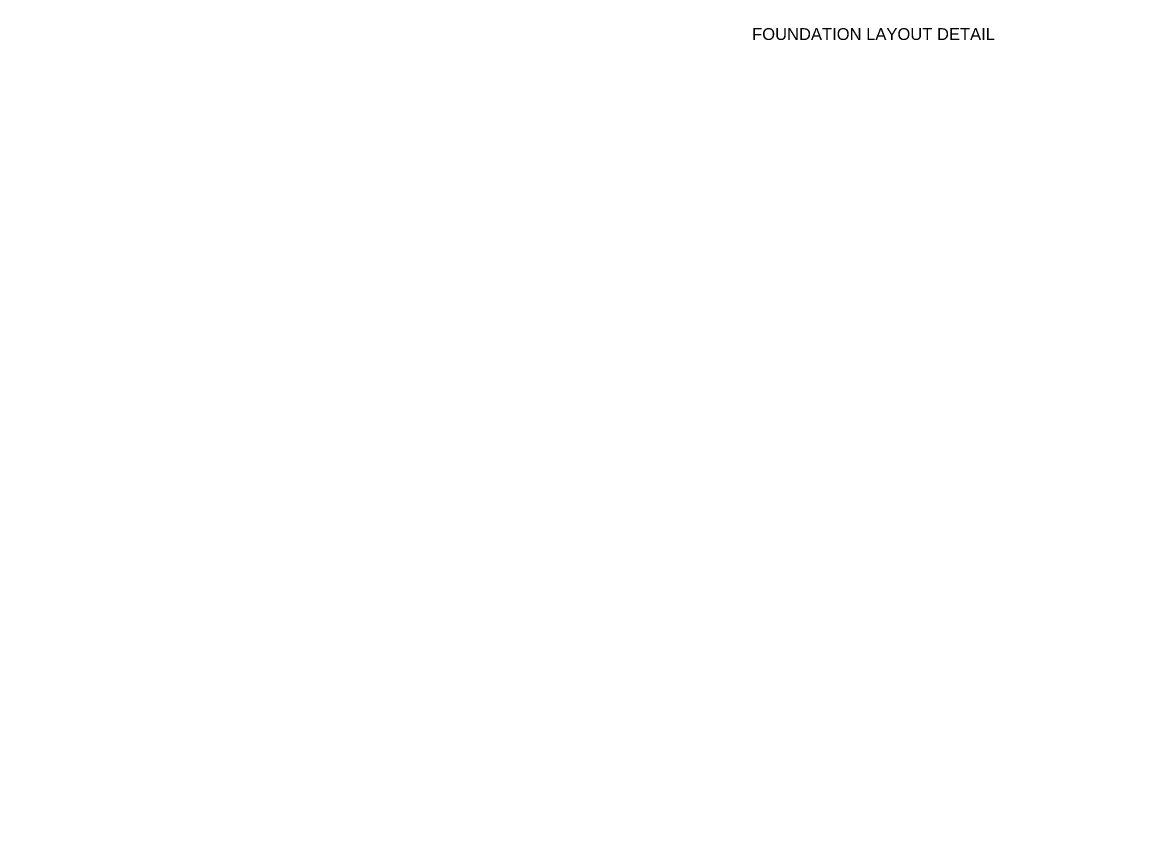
# Model space of a CAD drawing. Header units: inches. Extents: x -605 to 2991212, y -2872845 to 0.
# Drawn here: x 2064813 to 2254649, y -2604793 to -2468251 of the extents above; entities that cross this region are included whole.
import ezdxf
from ezdxf import colors
from ezdxf.entities.mleader import LeaderData, LeaderLine
from ezdxf.math import Vec2, Vec3

# ---------------------------------------------------------------- set-up
doc = ezdxf.new("R2010")
doc.units = ezdxf.units.IN
doc.header["$LTSCALE"] = 600
doc.header["$MEASUREMENT"] = 0
doc.layers.add('rRCC 2', color=40, linetype='Continuous', lineweight=15)
doc.styles.get("Standard").update_dxf_attribs({"font": 'arial.ttf'})
doc.styles.add('TEXT3', font='geniso.shx')

# ---------------------------------------------------------------- blocks, each defined once
blk = doc.blocks.new('_DotBlank')
at = {"color": 0, "linetype": 'ByBlock', "lineweight": -2}
blk.add_line((-0.5, 0), (-1, 0), dxfattribs=at)
blk.add_circle((0, 0), 0.5, dxfattribs=at)

msp = doc.modelspace()

# ---------------------------------------------------------------- texts
at = {"layer": 'rRCC 2'}
msp.add_text('FOUNDATION LAYOUT DETAIL', height=2000, dxfattribs=at).set_placement((2187927.6, -2471204.6))

# ---------------------------------------------------------------- leaders
at = {"layer": 'rRCC 2', "color": 7}
ml = msp.add_multileader_mtext('Standard', dxfattribs=at)
ml.set_content('\\A1;\\W0.85;(a)4-12# ', color=7, style='TEXT3')
ml.set_leader_properties(color=256, linetype='ByLayer', lineweight=-1)
ml.set_arrow_properties(name='DOTBLANK')
ml.build(insert=Vec2(0, 0))
ml.multileader.update_dxf_attribs({"text_top_attachment_type": 0, "text_bottom_attachment_type": 0, "dogleg_length": 7.47, "arrow_head_size": 187.5, "scale": 75})
ctx = ml.context
ctx.base_point, ctx.scale, ctx.char_height, ctx.arrow_head_size, ctx.landing_gap_size, ctx.plane_origin = Vec3(2474235.5, -2625457.1), 75, 250, 187.5, 6.75, Vec3(2469885.5, -2625505)
ctx.text_align_type = 2
notes = []
notes.append((ctx, [(0, (0, 0, 0), (0, 0), (1, 0), 1, [])]))
ctx.mtext.insert, ctx.mtext.alignment, ctx.mtext.flow_direction = Vec3(2475262.2, -2625325.8), 3, 5
for ctx, leaders in notes:
    for number, flags, end, landing, length, lines in leaders:
        leader = LeaderData()
        leader.index, (leader.has_last_leader_line, leader.has_dogleg_vector, leader.attachment_direction) = number, flags
        leader.last_leader_point, leader.dogleg_vector, leader.dogleg_length = Vec3(end), Vec3(landing), length
        for number, points, colour, breaks in lines:
            line = LeaderLine()
            line.index, line.vertices, line.color, line.breaks = number, Vec3.list(points), colors.encode_raw_color(colour), breaks
            leader.lines.append(line)
        ctx.leaders.append(leader)

doc.saveas('drawing.dxf')
